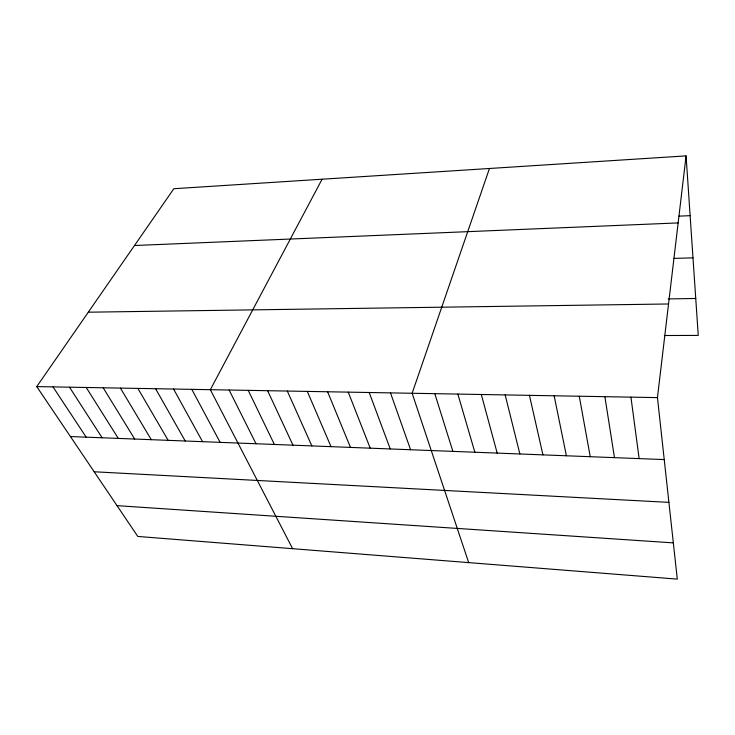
<?xml version="1.0" encoding="UTF-8"?>
<svg xmlns="http://www.w3.org/2000/svg" width="735" height="735" viewBox="0 0 735 735"><rect width="100%" height="100%" fill="white"/><g stroke="black" fill="none" stroke-linecap="round" stroke-linejoin="round"><path stroke-width="1.1" d="M657.457 397.617L686.077 155.884L173.837 188.72L36.75 386.61L137.785 536.44L677.293 579.116L657.457 397.617L36.75 386.61M489.455 168.49L412.133 393.262L468.691 562.615M322.086 179.211L210.339 389.688L292.613 548.687M679.021 216.145L690.128 215.658M134.496 245.518L678.139 222.916M673.628 258.417L692.995 257.847M668.299 298.906L695.742 298.474M88.301 312.2L668.547 303.978M664.366 335.518L698.25 335.408L686.077 155.884M70.431 436.553L664.229 459.577M94.172 471.769L668.905 502.372M117.021 505.652L673.333 542.88M53.012 386.895L86.17 437.16M69.503 387.189L102.119 437.784M86.225 387.492L118.289 438.409M103.194 387.786L134.68 439.043M120.402 388.098L151.3 439.686M137.868 388.402L168.15 440.338M155.581 388.714L185.229 441M173.57 389.035L202.557 441.68M191.817 389.357L220.132 442.36M229.145 390.019L256.028 443.747M248.237 390.358L274.375 444.464M267.623 390.708L292.98 445.18M287.312 391.057L311.861 445.915M307.303 391.406L331.026 446.659M327.608 391.764L350.476 447.413M348.234 392.132L370.219 448.175M369.19 392.508L390.257 448.956M390.487 392.885L410.599 449.746M434.798 393.666L452.879 451.382M457.859 394.079L474.856 452.236M481.306 394.493L497.182 453.1M505.166 394.915L519.875 453.982M529.439 395.347L542.935 454.873M554.144 395.779L566.391 455.783M579.281 396.229L590.233 456.711M604.877 396.679L614.478 457.648M630.933 397.148L639.147 458.603"/></g></svg>
